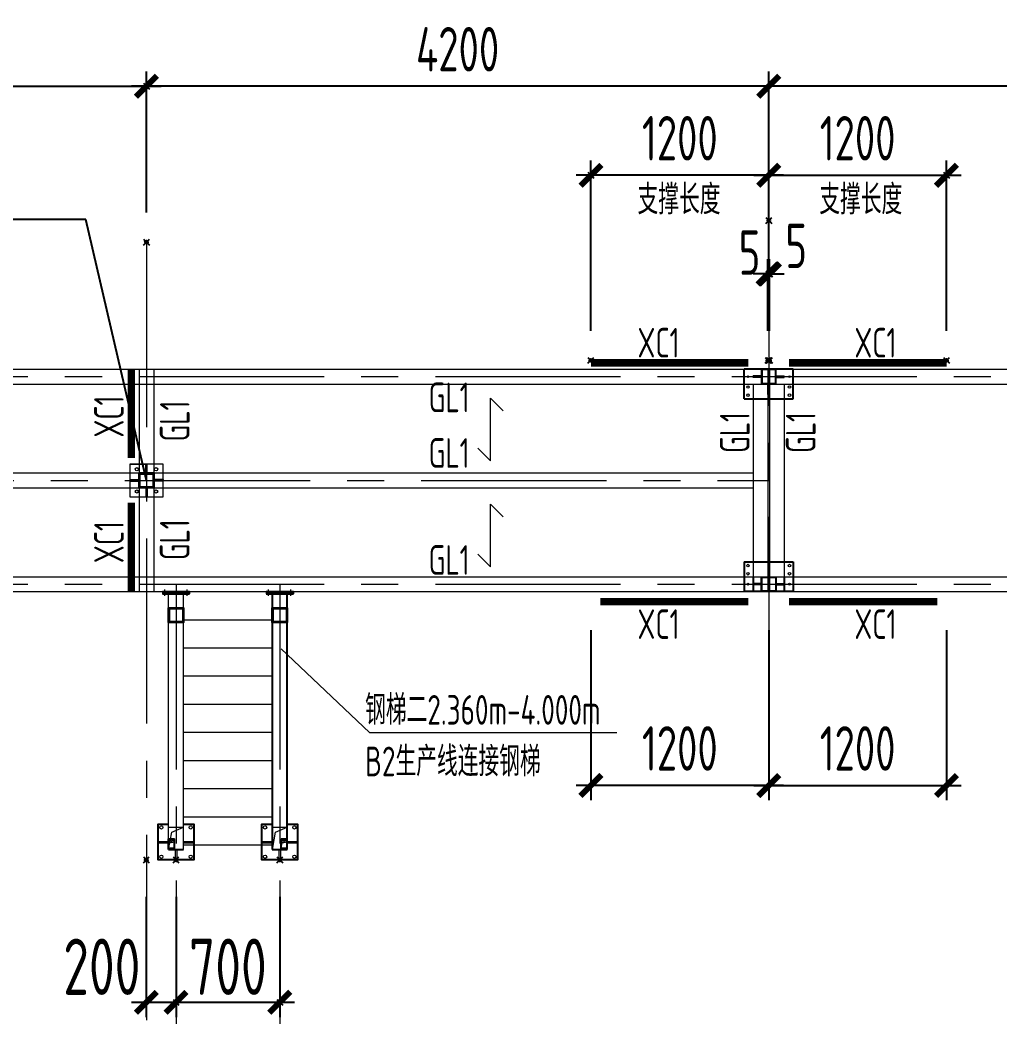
# Model space of a CAD drawing. Extents: x 498328 to 716449, y -893371 to -467753.
# Drawn here: x 540491 to 547105, y -717785 to -711011 of the extents above; entities that cross this region are included whole.
import ezdxf

# ---------------------------------------------------------------- set-up
doc = ezdxf.new("R2010")
doc.units = 0
doc.header["$LTSCALE"] = 1000
doc.header["$PDMODE"] = 35
doc.header["$PDSIZE"] = 20
for name, pattern in [('2', [0.375, 0.25, -0.125]), ('CENTER', [2, 1.25, -0.25, 0.25, -0.25]), ('CENTER2', [28.575, 19.05, -3.175, 3.175, -3.175])]:
    doc.linetypes.add(name, pattern=pattern)
doc.layers.get('0').update_dxf_attribs({"linetype": 'CONTINUOUS'})
doc.layers.get('Defpoints').update_dxf_attribs({"linetype": 'CONTINUOUS'})
for name, color, linetype in [('$0$S-STEL-BEAM-TEXT', 90, 'CONTINUOUS'), ('-L-02', 2, 'CONTINUOUS'), ('01', 7, 'CONTINUOUS'), ('1轮廓实线层', 7, 'CONTINUOUS'), ('AXIS', 251, 'CENTER'), ('DIM', 3, 'CONTINUOUS'), ('PUB_TEXT', 7, 'CONTINUOUS'), ('THIN', 7, 'CONTINUOUS'), ('焊缝', 1, 'CONTINUOUS'), ('设备基础', 2, 'CONTINUOUS')]:
    doc.layers.add(name, color=color, linetype=linetype)
doc.layers.add('22', color=7, linetype='CONTINUOUS', plot=False)
doc.layers.add('钢梁', color=141, linetype='CONTINUOUS', lineweight=18)
doc.styles.add('TSSD_DIMENSION', font='Tssdeng.shx', dxfattribs={"width": 0.7, "bigfont": 'hztxt.shx'})
doc.styles.add('TSSD_REIN', font='Tssdeng.shx', dxfattribs={"width": 0.7, "bigfont": 'hztxt.shx'})
doc.dimstyles.new('TSSD_100_100', dxfattribs={"dimtxt": 300, "dimasz": 100, "dimexe": 100, "dimexo": 200, "dimgap": 100, "dimtad": 1, "dimdec": 0, "dimzin": 0, "dimdsep": 46, "dimtxsty": 'TSSD_DIMENSION', "dimblk": 'ARCHTICK', "dimcen": 0, "dimdle": 100, "dimclrt": 7, "dimadec": 0, "dimazin": 0, "dimtfac": 1, "dimtdec": 0, "dimtix": 1, "dimtmove": 2, "dimatfit": 0, "dimldrblk": 'ARCHTICK', "dimfxl": 0, "dimtolj": 1, "dimtzin": 0, "dimarcsym": 0})
doc.dimstyles.new('TSSD_100_100$0', dxfattribs={"dimtxt": 380, "dimasz": 100, "dimexe": 100, "dimexo": 250, "dimgap": 50, "dimtad": 1, "dimdec": 0, "dimzin": 0, "dimdsep": 46, "dimtxsty": 'TSSD_DIMENSION', "dimblk": 'ARCHTICK', "dimblk1": 'ARCHTICK', "dimblk2": 'ARCHTICK', "dimsah": 1, "dimcen": 0, "dimdle": 100, "dimclrt": 7, "dimadec": 0, "dimazin": 0, "dimtfac": 1, "dimtdec": 0, "dimtix": 1, "dimtmove": 2, "dimatfit": 3, "dimldrblk": 'ARCHTICK', "dimfxl": 0, "dimtolj": 1, "dimtzin": 0, "dimarcsym": 0})

# ---------------------------------------------------------------- blocks, each defined once
blk = doc.blocks.new('_ARCHTICK')
at = {"color": 0, "const_width": 0.4}
blk.add_lwpolyline([(-0.707, -0.707), (0.707, 0.707)], dxfattribs=at)
blk = doc.blocks.new('*D999')
at = {"layer": 'Defpoints', "color": 0, "transparency": 16777216}
for p in [(545544.5, -711458.1), (545544.5, -712363.7), (550944.5, -713467.5)]:
    blk.add_point(p, dxfattribs=at)
at = {"layer": 'DIM', "color": 0, "lineweight": -2, "transparency": 16777216}
for p, q in [((545544.5, -712163.7), (545544.5, -711358.1)), ((550944.5, -713267.5), (550944.5, -711358.1)), ((551044.5, -711458.1), (545444.5, -711458.1))]:
    blk.add_line(p, q, dxfattribs=at)
at = {"layer": 'DIM', "color": 0, "lineweight": -2, "transparency": 16777216, "xscale": 100, "yscale": 100, "zscale": 100, "rotation": 180}
blk.add_blockref('_ARCHTICK', (545544.5, -711458.1), dxfattribs=at)
at = {"layer": 'DIM', "color": 0, "lineweight": -2, "transparency": 16777216, "xscale": 100, "yscale": 100, "zscale": 100}
blk.add_blockref('_ARCHTICK', (550944.5, -711458.1), dxfattribs=at)
at = {"layer": 'DIM', "color": 7, "lineweight": 20, "transparency": 16777216, "insert": (548244.5, -711208.1), "char_height": 300, "attachment_point": 5, "style": 'TSSD_DIMENSION'}
blk.add_mtext('\\A1;5400', dxfattribs=at)
blk = doc.blocks.new('*D49')
at = {"layer": '22', "color": 0, "transparency": 16777216}
for p in [(541344.5, -711458.1), (545544.5, -712363.7), (541344.5, -712509.1)]:
    blk.add_point(p, dxfattribs=at)
at = {"layer": 'DIM', "color": 0, "lineweight": -2, "transparency": 16777216}
for p, q in [((541344.5, -712309.1), (541344.5, -711358.1)), ((545544.5, -712163.7), (545544.5, -711358.1)), ((545644.5, -711458.1), (541244.5, -711458.1))]:
    blk.add_line(p, q, dxfattribs=at)
at = {"layer": 'DIM', "color": 0, "lineweight": -2, "transparency": 16777216, "xscale": 100, "yscale": 100, "zscale": 100, "rotation": 180}
blk.add_blockref('_ARCHTICK', (541344.5, -711458.1), dxfattribs=at)
at = {"layer": 'DIM', "color": 0, "lineweight": -2, "transparency": 16777216, "xscale": 100, "yscale": 100, "zscale": 100}
blk.add_blockref('_ARCHTICK', (545544.5, -711458.1), dxfattribs=at)
at = {"layer": 'DIM', "color": 7, "lineweight": 20, "transparency": 16777216, "insert": (543444.5, -711208.1), "char_height": 300, "attachment_point": 5, "style": 'TSSD_DIMENSION'}
blk.add_mtext('\\A1;4200', dxfattribs=at)
blk = doc.blocks.new('*D50')
at = {"layer": '22', "color": 0, "transparency": 16777216}
for p in [(545549.5, -712724.4), (545544.5, -713307.5), (545549.5, -713307.5)]:
    blk.add_point(p, dxfattribs=at)
at = {"layer": 'DIM', "color": 0, "lineweight": -2, "transparency": 16777216}
for p, q in [((545544.5, -713107.5), (545544.5, -712624.4)), ((545549.5, -713107.5), (545549.5, -712624.4)), ((545544.5, -712724.4), (545444.5, -712724.4)), ((545544.5, -712724.4), (545549.5, -712724.4)), ((545549.5, -712724.4), (545649.5, -712724.4))]:
    blk.add_line(p, q, dxfattribs=at)
at = {"layer": 'DIM', "color": 0, "lineweight": -2, "transparency": 16777216, "xscale": 100, "yscale": 100, "zscale": 100}
blk.add_blockref('_ARCHTICK', (545544.5, -712724.4), dxfattribs=at)
at = {"layer": 'DIM', "color": 0, "lineweight": -2, "transparency": 16777216, "xscale": 100, "yscale": 100, "zscale": 100, "rotation": 180}
blk.add_blockref('_ARCHTICK', (545549.5, -712724.4), dxfattribs=at)
at = {"layer": 'DIM', "color": 7, "lineweight": 20, "transparency": 16777216, "insert": (545415, -712580.4), "char_height": 300, "attachment_point": 5, "style": 'TSSD_DIMENSION'}
blk.add_mtext('\\A1;5', dxfattribs=at)
blk = doc.blocks.new('*D51')
at = {"layer": '22', "color": 0, "transparency": 16777216}
for p in [(545544.5, -712724.4), (545539.5, -713307.5), (545544.5, -713307.5)]:
    blk.add_point(p, dxfattribs=at)
at = {"layer": 'DIM', "color": 0, "lineweight": -2, "transparency": 16777216}
for p, q in [((545539.5, -713107.5), (545539.5, -712624.4)), ((545544.5, -713107.5), (545544.5, -712624.4)), ((545539.5, -712724.4), (545439.5, -712724.4)), ((545539.5, -712724.4), (545544.5, -712724.4)), ((545544.5, -712724.4), (545644.5, -712724.4))]:
    blk.add_line(p, q, dxfattribs=at)
at = {"layer": 'DIM', "color": 0, "lineweight": -2, "transparency": 16777216, "xscale": 100, "yscale": 100, "zscale": 100}
blk.add_blockref('_ARCHTICK', (545539.5, -712724.4), dxfattribs=at)
at = {"layer": 'DIM', "color": 0, "lineweight": -2, "transparency": 16777216, "xscale": 100, "yscale": 100, "zscale": 100, "rotation": 180}
blk.add_blockref('_ARCHTICK', (545544.5, -712724.4), dxfattribs=at)
at = {"layer": 'DIM', "color": 7, "lineweight": 20, "transparency": 16777216, "insert": (545730, -712535.4), "char_height": 300, "attachment_point": 5, "style": 'TSSD_DIMENSION'}
blk.add_mtext('\\A1;5', dxfattribs=at)
blk = doc.blocks.new('*D317')
at = {"layer": '22', "color": 0, "transparency": 16777216}
for p in [(544344.5, -712058.7), (544344.5, -713307.5), (545544.5, -713307.5)]:
    blk.add_point(p, dxfattribs=at)
at = {"layer": 'DIM', "color": 0, "lineweight": -2, "transparency": 16777216}
for p, q in [((544344.5, -713107.5), (544344.5, -711958.7)), ((545544.5, -713107.5), (545544.5, -711958.7)), ((545644.5, -712058.7), (544244.5, -712058.7))]:
    blk.add_line(p, q, dxfattribs=at)
at = {"layer": 'DIM', "color": 0, "lineweight": -2, "transparency": 16777216, "xscale": 100, "yscale": 100, "zscale": 100, "rotation": 180}
blk.add_blockref('_ARCHTICK', (544344.5, -712058.7), dxfattribs=at)
at = {"layer": 'DIM', "color": 0, "lineweight": -2, "transparency": 16777216, "xscale": 100, "yscale": 100, "zscale": 100}
blk.add_blockref('_ARCHTICK', (545544.5, -712058.7), dxfattribs=at)
at = {"layer": 'DIM', "color": 7, "lineweight": 20, "transparency": 16777216, "insert": (544944.5, -711808.7), "char_height": 300, "attachment_point": 5, "style": 'TSSD_DIMENSION'}
blk.add_mtext('\\A1;1200', dxfattribs=at)
blk = doc.blocks.new('*D318')
at = {"layer": '22', "color": 0, "transparency": 16777216}
for p in [(546744.5, -712058.7), (545544.5, -713307.5), (546744.5, -713307.5)]:
    blk.add_point(p, dxfattribs=at)
at = {"layer": 'DIM', "color": 0, "lineweight": -2, "transparency": 16777216}
for p, q in [((545544.5, -713107.5), (545544.5, -711958.7)), ((546744.5, -713107.5), (546744.5, -711958.7)), ((545444.5, -712058.7), (546844.5, -712058.7))]:
    blk.add_line(p, q, dxfattribs=at)
at = {"layer": 'DIM', "color": 0, "lineweight": -2, "transparency": 16777216, "xscale": 100, "yscale": 100, "zscale": 100, "rotation": 180}
blk.add_blockref('_ARCHTICK', (545544.5, -712058.7), dxfattribs=at)
at = {"layer": 'DIM', "color": 0, "lineweight": -2, "transparency": 16777216, "xscale": 100, "yscale": 100, "zscale": 100}
blk.add_blockref('_ARCHTICK', (546744.5, -712058.7), dxfattribs=at)
at = {"layer": 'DIM', "color": 7, "lineweight": 20, "transparency": 16777216, "insert": (546144.5, -711808.7), "char_height": 300, "attachment_point": 5, "style": 'TSSD_DIMENSION'}
blk.add_mtext('\\A1;1200', dxfattribs=at)
blk = doc.blocks.new('*D355')
at = {"layer": '22', "color": 0, "transparency": 16777216}
for p in [(541543.9, -716678.5), (542243.9, -716678.5), (542243.9, -717639.5)]:
    blk.add_point(p, dxfattribs=at)
at = {"layer": 'DIM', "color": 0, "lineweight": -2, "transparency": 16777216}
for p, q in [((541543.9, -716928.5), (541543.9, -717739.5)), ((542243.9, -716928.5), (542243.9, -717739.5)), ((541443.9, -717639.5), (542343.9, -717639.5))]:
    blk.add_line(p, q, dxfattribs=at)
at = {"layer": 'DIM', "color": 0, "lineweight": -2, "transparency": 16777216, "xscale": 100, "yscale": 100, "zscale": 100, "rotation": 180}
blk.add_blockref('_ARCHTICK', (541543.9, -717639.5), dxfattribs=at)
at = {"layer": 'DIM', "color": 0, "lineweight": -2, "transparency": 16777216, "xscale": 100, "yscale": 100, "zscale": 100}
blk.add_blockref('_ARCHTICK', (542243.9, -717639.5), dxfattribs=at)
at = {"layer": 'DIM', "color": 7, "transparency": 16777216, "insert": (541893.9, -717399.5), "char_height": 380, "attachment_point": 5, "style": 'TSSD_DIMENSION'}
blk.add_mtext('\\A1;700', dxfattribs=at)
blk = doc.blocks.new('*D356')
at = {"layer": '22', "color": 0, "transparency": 16777216}
for p in [(541343.5, -716678.5), (541543.9, -716678.5), (541543.9, -717639.5)]:
    blk.add_point(p, dxfattribs=at)
at = {"layer": 'DIM', "color": 0, "lineweight": -2, "transparency": 16777216}
for p, q in [((541343.5, -716928.5), (541343.5, -717739.5)), ((541543.9, -716928.5), (541543.9, -717739.5)), ((541243.5, -717639.5), (541643.9, -717639.5))]:
    blk.add_line(p, q, dxfattribs=at)
at = {"layer": 'DIM', "color": 0, "lineweight": -2, "transparency": 16777216, "xscale": 100, "yscale": 100, "zscale": 100, "rotation": 180}
blk.add_blockref('_ARCHTICK', (541343.5, -717639.5), dxfattribs=at)
at = {"layer": 'DIM', "color": 0, "lineweight": -2, "transparency": 16777216, "xscale": 100, "yscale": 100, "zscale": 100}
blk.add_blockref('_ARCHTICK', (541543.9, -717639.5), dxfattribs=at)
at = {"layer": 'DIM', "color": 7, "transparency": 16777216, "insert": (541043.2, -717399.5), "char_height": 380, "attachment_point": 5, "style": 'TSSD_DIMENSION'}
blk.add_mtext('\\A1;200', dxfattribs=at)
blk = doc.blocks.new('*D443')
at = {"layer": '22', "color": 0, "transparency": 16777216}
for p in [(541344.5, -711458.1), (536594.5, -712509.1), (541344.5, -712509.1)]:
    blk.add_point(p, dxfattribs=at)
at = {"layer": 'DIM', "color": 0, "lineweight": -2, "transparency": 16777216}
for p, q in [((536594.5, -712309.1), (536594.5, -711358.1)), ((541344.5, -712309.1), (541344.5, -711358.1)), ((536494.5, -711458.1), (541444.5, -711458.1))]:
    blk.add_line(p, q, dxfattribs=at)
at = {"layer": 'DIM', "color": 0, "lineweight": -2, "transparency": 16777216, "xscale": 100, "yscale": 100, "zscale": 100, "rotation": 180}
blk.add_blockref('_ARCHTICK', (536594.5, -711458.1), dxfattribs=at)
at = {"layer": 'DIM', "color": 0, "lineweight": -2, "transparency": 16777216, "xscale": 100, "yscale": 100, "zscale": 100}
blk.add_blockref('_ARCHTICK', (541344.5, -711458.1), dxfattribs=at)
at = {"layer": 'DIM', "color": 7, "lineweight": 20, "transparency": 16777216, "insert": (538969.5, -711208.1), "char_height": 300, "attachment_point": 5, "style": 'TSSD_DIMENSION'}
blk.add_mtext('\\A1;4750', dxfattribs=at)
blk = doc.blocks.new('*D1038')
at = {"layer": 'Defpoints', "color": 0, "transparency": 16777216}
for p in [(544344.5, -714927.5), (545544.5, -714927.5), (544344.5, -716176.4)]:
    blk.add_point(p, dxfattribs=at)
at = {"layer": 'DIM', "color": 0, "lineweight": -2, "transparency": 16777216}
for p, q in [((544344.5, -715127.5), (544344.5, -716276.4)), ((545544.5, -715127.5), (545544.5, -716276.4)), ((545644.5, -716176.4), (544244.5, -716176.4))]:
    blk.add_line(p, q, dxfattribs=at)
at = {"layer": 'DIM', "color": 0, "lineweight": -2, "transparency": 16777216, "xscale": 100, "yscale": 100, "zscale": 100, "rotation": 180}
blk.add_blockref('_ARCHTICK', (544344.5, -716176.4), dxfattribs=at)
at = {"layer": 'DIM', "color": 0, "lineweight": -2, "transparency": 16777216, "xscale": 100, "yscale": 100, "zscale": 100}
blk.add_blockref('_ARCHTICK', (545544.5, -716176.4), dxfattribs=at)
at = {"layer": 'DIM', "color": 7, "lineweight": 20, "transparency": 16777216, "insert": (544944.5, -715926.4), "char_height": 300, "attachment_point": 5, "style": 'TSSD_DIMENSION'}
blk.add_mtext('\\A1;1200', dxfattribs=at)
blk = doc.blocks.new('*D1039')
at = {"layer": 'Defpoints', "color": 0, "transparency": 16777216}
for p in [(545544.5, -714927.5), (546744.5, -714927.5), (546744.5, -716176.4)]:
    blk.add_point(p, dxfattribs=at)
at = {"layer": 'DIM', "color": 0, "lineweight": -2, "transparency": 16777216}
for p, q in [((545544.5, -715127.5), (545544.5, -716276.4)), ((546744.5, -715127.5), (546744.5, -716276.4)), ((545444.5, -716176.4), (546844.5, -716176.4))]:
    blk.add_line(p, q, dxfattribs=at)
at = {"layer": 'DIM', "color": 0, "lineweight": -2, "transparency": 16777216, "xscale": 100, "yscale": 100, "zscale": 100, "rotation": 180}
blk.add_blockref('_ARCHTICK', (545544.5, -716176.4), dxfattribs=at)
at = {"layer": 'DIM', "color": 0, "lineweight": -2, "transparency": 16777216, "xscale": 100, "yscale": 100, "zscale": 100}
blk.add_blockref('_ARCHTICK', (546744.5, -716176.4), dxfattribs=at)
at = {"layer": 'DIM', "color": 7, "lineweight": 20, "transparency": 16777216, "insert": (546144.5, -715926.4), "char_height": 300, "attachment_point": 5, "style": 'TSSD_DIMENSION'}
blk.add_mtext('\\A1;1200', dxfattribs=at)

msp = doc.modelspace()

# ---------------------------------------------------------------- linework, layer by layer
at = {"layer": '$0$S-STEL-BEAM-TEXT', "lineweight": 0}
for points in [[(543580.3, -713900.3), (543666, -713985.9), (543666, -713562.9), (543751.7, -713648.6)], [(543580.3, -714614.3), (543666, -714699.9), (543666, -714276.9), (543751.7, -714362.6)]]:
    msp.add_lwpolyline(points, dxfattribs=at)
at = {"layer": '-L-02', "lineweight": 20}
msp.add_lwpolyline([(541232, -714227.6), (541457, -714227.6), (541457, -714007.6), (541232, -714007.6)], close=True, dxfattribs=at)
at = {"layer": '01', "color": 8, "lineweight": 9}
for q in [(542254.1, -715255.1), (544518.4, -715818.7)]:
    msp.add_line((542848.9, -715818.7), q, dxfattribs=at)
at = {"layer": '1轮廓实线层', "lineweight": 20, "ltscale": 5}
for p, q in [((531294.5, -713367.5), (579573, -713367.5)), ((531294.5, -713467.5), (579573, -713467.5)), ((536644.4, -714067.6), (545439.5, -714067.6)), ((536644.4, -714167.6), (545439.5, -714167.6)), ((531294.5, -714767.5), (550839.5, -714767.5)), ((531294.5, -714867.5), (550839.5, -714867.5)), ((531294.5, -714867.5), (550839.5, -714867.5))]:
    msp.add_line(p, q, dxfattribs=at)
at = {"layer": '1轮廓实线层', "color": 4, "lineweight": 20}
for p, q in [((545494.5, -713412.6), (545439.5, -713412.6)), ((545439.5, -713422.6), (545439.5, -713412.6)), ((545494.5, -713422.6), (545439.5, -713422.6)), ((545594.5, -713412.6), (545649.5, -713412.6)), ((545594.5, -713422.6), (545649.5, -713422.6)), ((545649.5, -713422.6), (545649.5, -713412.6)), ((545539.5, -713537.5), (545539.5, -713467.5)), ((545549.5, -713537.5), (545549.5, -713467.5)), ((545539.5, -713537.5), (545549.5, -713537.5)), ((541339.5, -714067.6), (541339.5, -714007.6)), ((541349.5, -714067.6), (541349.5, -714007.6)), ((541232, -714112.6), (541299.5, -714112.6)), ((541232, -714112.6), (541232, -714122.6)), ((541232, -714122.6), (541299.5, -714122.6)), ((541457, -714112.6), (541389.5, -714112.6)), ((541457, -714122.6), (541389.5, -714122.6)), ((541457, -714112.6), (541457, -714122.6)), ((541339.5, -714167.6), (541339.5, -714227.6)), ((541349.5, -714167.6), (541349.5, -714227.6)), ((545539.5, -714697.5), (545539.5, -714767.5)), ((545549.5, -714697.5), (545549.5, -714767.5)), ((545494.5, -714812.5), (545439.5, -714812.5)), ((545494.5, -714822.5), (545439.5, -714822.5)), ((545594.5, -714812.5), (545649.5, -714812.5)), ((545594.5, -714822.5), (545649.5, -714822.5))]:
    msp.add_line(p, q, dxfattribs=at)
at = {"layer": '1轮廓实线层', "lineweight": 20}
for p, q in [((541451.9, -714867.5), (541451.9, -714883.5)), ((541493.9, -714867.5), (542293.9, -714867.5)), ((541493.9, -716608.5), (541493.9, -714867.5)), ((541493.9, -714867.5), (542293.9, -714867.5)), ((541635.9, -714867.5), (541635.9, -714883.5)), ((542151.9, -714867.5), (542151.9, -714883.5)), ((542335.9, -714867.5), (542335.9, -714883.5)), ((541593.9, -716608.5), (541593.9, -714883.5)), ((541593.9, -715057.5), (542194.1, -715057.5)), ((541593.9, -715247.5), (542194.1, -715247.5)), ((541593.9, -715437.5), (542194.1, -715437.5)), ((541593.9, -715627.5), (542194.1, -715627.5)), ((541593.9, -715817.5), (542194.1, -715817.5)), ((541593.9, -716007.5), (542194.1, -716007.5)), ((541593.9, -716197.5), (542194.1, -716197.5)), ((541593.9, -716387.5), (542194.1, -716387.5)), ((541423.9, -716553.6), (541493.9, -716553.6)), ((541423.9, -716563.6), (541493.9, -716563.6)), ((541593.9, -716553.6), (541663.9, -716553.6)), ((541593.9, -716563.6), (541663.9, -716563.6)), ((542123.9, -716553.6), (542193.9, -716553.6)), ((542123.9, -716563.6), (542193.9, -716563.6)), ((542293.9, -716553.6), (542363.9, -716553.6)), ((542293.9, -716563.6), (542363.9, -716563.6)), ((541538.9, -716608.5), (541538.9, -716678.5)), ((541548.9, -716608.5), (541548.9, -716678.5)), ((541593.9, -716577.5), (542194.1, -716577.5)), ((542238.9, -716608.5), (542238.9, -716678.5)), ((542248.9, -716608.5), (542248.9, -716678.5))]:
    msp.add_line(p, q, dxfattribs=at)
at = {"layer": '1轮廓实线层', "linetype": 'CENTER2', "lineweight": 20, "ltscale": 0.01}
for p, q in [((541467.9, -714897.2), (541467.9, -714853.9)), ((541619.9, -714897.2), (541619.9, -714853.9)), ((542167.9, -714897.2), (542167.9, -714853.9)), ((542319.9, -714897.2), (542319.9, -714853.9))]:
    msp.add_line(p, q, dxfattribs=at)
at = {"layer": '1轮廓实线层', "color": 8, "lineweight": 9}
for p, q in [((541493.9, -716458.5), (541593.9, -716458.5)), ((541494.1, -716608.5), (541515.9, -716491.9)), ((541515.9, -716491.9), (541593.9, -716458.5)), ((542193.9, -716458.5), (542293.9, -716458.5)), ((542194.1, -716608.5), (542215.9, -716491.9)), ((542215.9, -716491.9), (542293.9, -716458.5)), ((541493.9, -716557.4), (541533.9, -716557.4)), ((541493.9, -716597.4), (541500, -716563.6)), ((541500, -716563.6), (541533.9, -716557.4)), ((542254.1, -716557.4), (542294.1, -716557.4)), ((542254.1, -716597.4), (542260.2, -716563.6)), ((542260.2, -716563.6), (542294.1, -716557.4)), ((541493.9, -716597.4), (541533.9, -716597.4)), ((542254.1, -716597.4), (542294.1, -716597.4))]:
    msp.add_line(p, q, dxfattribs=at)
at = {"layer": '1轮廓实线层', "color": 4, "lineweight": 20}
for points in [[(545594.5, -713467.5), (545594.5, -713367.5), (545494.5, -713367.5), (545494.5, -713467.5)], [(545589.5, -713462.5), (545589.5, -713372.5), (545499.5, -713372.5), (545499.5, -713462.5)], [(545594.5, -714767.5), (545594.5, -714867.5), (545494.5, -714867.5), (545494.5, -714767.5)], [(545589.5, -714772.5), (545589.5, -714862.5), (545499.5, -714862.5), (545499.5, -714772.5)]]:
    msp.add_lwpolyline(points, close=True, dxfattribs=at)
for centre, radius in [((545404.5, -713417.5), 6), ((545684.5, -713417.5), 6), ((545404.5, -713487.5), 8.75), ((545684.5, -713487.5), 8.75), ((545404.5, -713542.5), 8.75), ((545684.5, -713542.5), 8.75), ((541279.5, -714042.6), 11), ((541409.5, -714042.6), 11), ((541279.5, -714192.6), 11), ((541409.5, -714192.6), 11), ((545404.5, -714692.5), 8.75), ((545404.5, -714747.5), 8.75), ((545684.5, -714692.5), 8.75), ((545684.5, -714747.5), 8.75), ((545404.5, -714817.5), 6), ((545684.5, -714817.5), 6)]:
    msp.add_circle(centre, radius, dxfattribs=at)
at = {"layer": '1轮廓实线层', "lineweight": 20}
for centre in [(541444.9, -716459.5), (541642.9, -716459.5), (542144.9, -716459.5), (542342.9, -716459.5), (541444.9, -716657.6), (541642.9, -716657.6), (542144.9, -716657.6), (542342.9, -716657.6)]:
    msp.add_circle(centre, 11, dxfattribs=at)
at = {"layer": 'AXIS', "lineweight": 20}
for p, q in [((545544.5, -712363.7), (545544.5, -715610.5)), ((541344.5, -712509.1), (541344.5, -717785.4)), ((531294.5, -713417.5), (581282.6, -713417.5)), ((531198.9, -714117.6), (545544.5, -714117.6)), ((531294.5, -714817.5), (581282.6, -714817.5)), ((541543.9, -714817.5), (541543.9, -717785.4)), ((542243.9, -714817.5), (542243.9, -717785.4))]:
    msp.add_line(p, q, dxfattribs=at)
at = {"layer": 'THIN'}
for p, q in [((540936.4, -712356), (539954.5, -712356)), ((541344.5, -714117.6), (540936.4, -712356))]:
    msp.add_line(p, q, dxfattribs=at)
at = {"layer": '焊缝', "color": 2}
for p, q in [((545379.5, -713567.5), (545379.5, -713367.5)), ((545709.5, -713367.5), (545379.5, -713367.5)), ((545709.5, -713567.5), (545709.5, -713367.5)), ((545379.5, -713567.5), (545709.5, -713567.5)), ((545379.5, -714667.5), (545379.5, -714867.5)), ((545379.5, -714667.5), (545709.5, -714667.5)), ((545709.5, -714667.5), (545709.5, -714867.5)), ((545709.5, -714867.5), (545379.5, -714867.5))]:
    msp.add_line(p, q, dxfattribs=at)
at = {"layer": '焊缝', "color": 7, "true_color": 0xffffff}
for p, q in [((545439.5, -714767.5), (545439.5, -714867.5)), ((545649.5, -714767.5), (545649.5, -714867.5))]:
    msp.add_line(p, q, dxfattribs=at)
at = {"layer": '设备基础', "color": 0, "lineweight": 20}
for p, q in [((541294.5, -713367.5), (541294.5, -714867.5)), ((541394.5, -713367.5), (541394.5, -714867.5)), ((545539.5, -713367.5), (545539.5, -714867.5)), ((545549.5, -713367.5), (545549.5, -714867.9)), ((545439.5, -713467.5), (545439.5, -714767.5)), ((545649.5, -713467.5), (545649.5, -714767.5)), ((541239.5, -714007.6), (541339.5, -714007.6)), ((541449.5, -714007.6), (541349.5, -714007.6)), ((545549.5, -714867.5), (545549.5, -714867.9))]:
    msp.add_line(p, q, dxfattribs=at)
at = {"layer": '设备基础', "color": 0}
for p, q in [((541451.9, -714867.5), (541635.9, -714867.5)), ((542151.9, -714867.5), (542335.9, -714867.5)), ((542294.1, -716608.5), (542294.1, -714867.5)), ((541451.9, -714875.5), (541635.9, -714875.5)), ((541451.9, -714883.5), (541635.9, -714883.5)), ((542151.9, -714875.5), (542335.9, -714875.5)), ((542151.9, -714883.5), (542335.9, -714883.5)), ((542194.1, -716608.5), (542194.1, -714883.5)), ((542294.1, -715892.5), (542294.1, -715820.2)), ((542294.1, -716250.5), (542294.1, -716178.2)), ((541493.9, -716536.2), (541533.9, -716536.2)), ((541493.9, -716608.5), (541493.9, -716536.2)), ((541493.9, -716539.8), (541533.9, -716539.8)), ((541493.9, -716543.9), (541510.9, -716543.9)), ((541516.9, -716543.9), (541533.9, -716543.9)), ((541533.9, -716608.5), (541533.9, -716536.2)), ((542254.1, -716536.2), (542294.1, -716536.2)), ((542254.1, -716608.5), (542254.1, -716536.2)), ((542254.1, -716539.8), (542294.1, -716539.8)), ((542254.1, -716543.9), (542271.1, -716543.9)), ((542277.1, -716543.9), (542294.1, -716543.9)), ((542294.1, -716608.5), (542294.1, -716536.2)), ((541493.9, -716604.4), (541510.9, -716604.4)), ((541493.9, -716608.5), (541593.9, -716608.5)), ((541493.9, -716608.5), (541533.9, -716608.5)), ((541516.9, -716604.4), (541533.9, -716604.4)), ((542193.9, -716608.5), (542293.9, -716608.5)), ((542254.1, -716604.4), (542271.1, -716604.4)), ((542254.1, -716608.5), (542294.1, -716608.5)), ((542277.1, -716604.4), (542294.1, -716604.4))]:
    msp.add_line(p, q, dxfattribs=at)
at = {"layer": '设备基础', "color": 6}
for points in [[(541294.5, -714067.6), (541394.5, -714067.6), (541394.5, -714167.6), (541294.5, -714167.6)], [(541299.5, -714072.5), (541389.5, -714072.5), (541389.5, -714162.5), (541299.5, -714162.5)], [(541493.9, -714977.5), (541593.9, -714977.5), (541593.9, -715077.5), (541493.9, -715077.5)], [(541498.9, -714982.5), (541588.9, -714982.5), (541588.9, -715072.5), (541498.9, -715072.5)], [(542193.9, -714977.5), (542293.9, -714977.5), (542293.9, -715077.5), (542193.9, -715077.5)], [(542198.9, -714982.5), (542288.9, -714982.5), (542288.9, -715072.5), (542198.9, -715072.5)]]:
    msp.add_lwpolyline(points, close=True, dxfattribs=at)
at = {"layer": '设备基础', "color": 0}
for points in [[(541593.9, -716438.5), (541663.9, -716438.5), (541663.9, -716678.5), (541423.9, -716678.5), (541423.9, -716438.5), (541493.9, -716438.5)], [(542293.9, -716438.5), (542363.9, -716438.5), (542363.9, -716678.5), (542123.9, -716678.5), (542123.9, -716438.5), (542193.9, -716438.5)]]:
    msp.add_lwpolyline(points, dxfattribs=at)
for centre in [(541513.9, -716543.9), (542274.1, -716543.9), (541513.9, -716604.4), (542274.1, -716604.4)]:
    msp.add_circle(centre, 3, dxfattribs=at)
at = {"layer": '钢梁', "linetype": '2', "lineweight": 0, "const_width": 50}
for points in [[(545407, -713324.4), (544344.5, -713324.4)], [(545682, -713324.4), (546744.5, -713324.4)], [(541242, -713966.4), (541242, -713367.5)], [(541242, -714268.7), (541242, -714867.6)], [(545407, -714935.4), (544407, -714935.4)], [(545682, -714935.4), (546682, -714935.4)]]:
    msp.add_lwpolyline(points, dxfattribs=at)

# ---------------------------------------------------------------- texts
at = {"layer": 'PUB_TEXT', "lineweight": 15, "style": 'TSSD_REIN', "width": 0.7}
for s, p in [('支撑长度', (544659, -712322.4)), ('支撑长度', (545886, -712322.4)), ('XC1', (544659, -713288.4)), ('XC1', (546123, -713288.4)), ('GL1', (543249, -713657.4)), ('GL1', (543249, -714032.4)), ('GL1', (543249, -714754.5)), ('XC1', (544659, -715187.5)), ('XC1', (546123, -715187.5)), ('钢梯二2.360m-4.000m', (542820.3, -715766.1)), ('B2生产线连接钢梯', (542820.3, -716114.1))]:
    msp.add_text(s, height=200, dxfattribs=at).set_placement(p)
for s, p in [('XC1', (541191, -713828.4)), ('GL1', (541635, -713855.4)), ('GL1', (545415.3, -713932.8)), ('GL1', (545860.5, -713932.8)), ('GL1', (541635, -714656.4)), ('XC1', (541191, -714675.9))]:
    msp.add_text(s, height=200, rotation=90, dxfattribs=at).set_placement(p)

# ---------------------------------------------------------------- dimensions: what is measured, and where the dimension line sits
at = {"layer": 'DIM', "lineweight": 20}
dim = msp.add_linear_dim(base=(541344.5, -711458.1), p1=(536594.5, -712509.1), p2=(541344.5, -712509.1), dimstyle='TSSD_100_100$0', override={"dimtxt": 300, "dimexo": 200, "dimgap": 100, "dimsah": 0, "dimatfit": 0}, dxfattribs=at)
dim.commit()
dim.dimension.update_dxf_attribs({"geometry": '*D443', "text_midpoint": (538969.5, -711208.1)})
for base, p1, p2, picture, middle in [((541344.5, -711458.1), (545544.5, -712363.7), (541344.5, -712509.1), '*D49', (543444.5, -711208.1)), ((545544.5, -711458.1), (550944.5, -713467.5), (545544.5, -712363.7), '*D999', (548244.5, -711208.1))]:
    dim = msp.add_linear_dim(base=base, p1=p1, p2=p2, dimstyle='TSSD_100_100', dxfattribs=at)
    dim.commit()
    dim.dimension.update_dxf_attribs({"geometry": picture, "text_midpoint": middle})
for p1, p2, distance, picture, middle in [((545544.5, -713307.5), (544344.5, -713307.5), -1248.9, '*D317', (544944.5, -711808.7)), ((545544.5, -713307.5), (546744.5, -713307.5), 1248.9, '*D318', (546144.5, -711808.7)), ((545544.5, -714927.5), (544344.5, -714927.5), 1248.9, '*D1038', (544944.5, -715926.4)), ((545544.5, -714927.5), (546744.5, -714927.5), -1248.9, '*D1039', (546144.5, -715926.4))]:
    dim = msp.add_aligned_dim(p1=p1, p2=p2, distance=distance, dimstyle='TSSD_100_100$0', override={"dimtxt": 300, "dimexo": 200, "dimgap": 100, "dimsah": 0, "dimatfit": 0}, dxfattribs=at)
    dim.commit()
    dim.dimension.update_dxf_attribs({"geometry": picture, "text_midpoint": middle})
for base, p1, p2, picture, middle in [((545544.5, -712724.4), (545539.5, -713307.5), (545544.5, -713307.5), '*D51', (545730, -712535.4)), ((545549.5, -712724.4), (545544.5, -713307.5), (545549.5, -713307.5), '*D50', (545415, -712580.4))]:
    dim = msp.add_linear_dim(base=base, p1=p1, p2=p2, angle=360, dimstyle='TSSD_100_100', dxfattribs=at)
    dim.commit()
    dim.dimension.update_dxf_attribs({"geometry": picture, "text_midpoint": middle, "dimtype": 129})
at = {"layer": 'DIM'}
dim = msp.add_linear_dim(base=(541543.9, -717639.5), p1=(541343.5, -716678.5), p2=(541543.9, -716678.5), angle=0, dimstyle='TSSD_100_100$0', dxfattribs=at)
dim.commit()
dim.dimension.update_dxf_attribs({"geometry": '*D356', "text_midpoint": (541043.2, -717399.5), "dimtype": 129})
dim = msp.add_aligned_dim(p1=(541543.9, -716678.5), p2=(542243.9, -716678.5), distance=-960.9, dimstyle='TSSD_100_100$0', dxfattribs=at)
dim.commit()
dim.dimension.update_dxf_attribs({"geometry": '*D355', "text_midpoint": (541893.9, -717399.5)})

doc.saveas('drawing.dxf')
